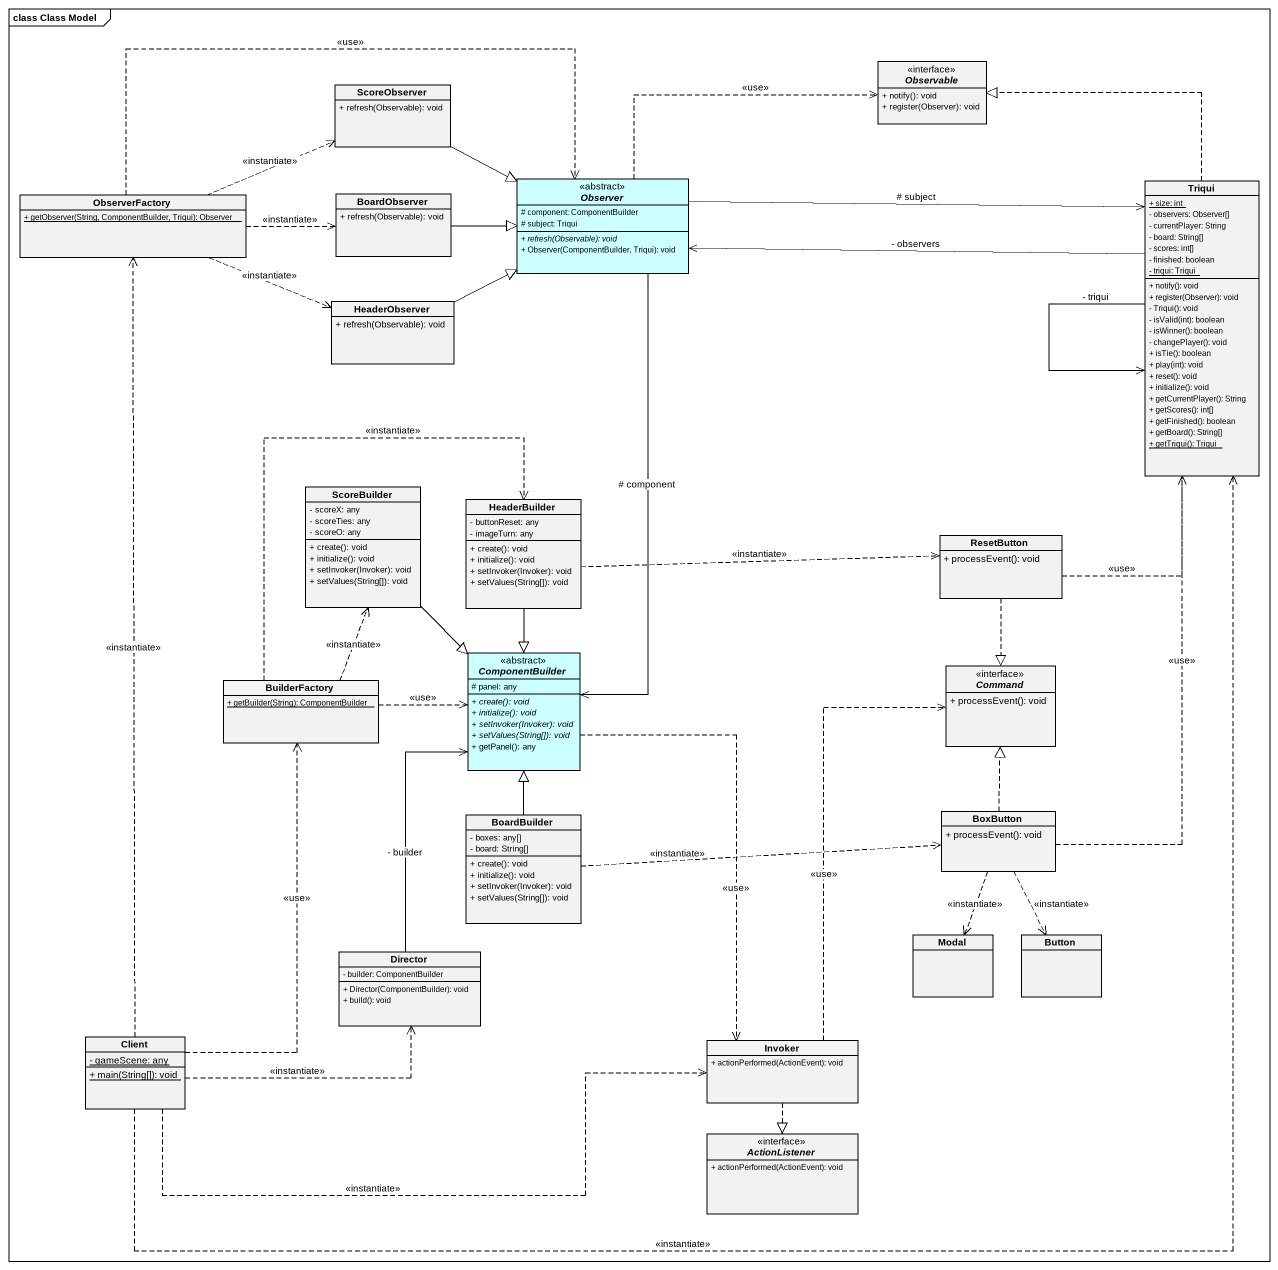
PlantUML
@startuml
mainframe class Class Model
hide circle
hide empty members
skinparam classAttributeIconSize 0
interface Observable {
  + notify(): void
  + register(Observer): void
}
class ScoreObserver {
  + refresh(Observable): void
}
abstract class Observer <<abstract>> #CCFFFF {
  # component: ComponentBuilder
  # subject: Triqui
  {abstract} + refresh(Observable): void
  + Observer(ComponentBuilder, Triqui): void
}
class Triqui {
  {static} + size: int
  - observers: Observer[]
  - currentPlayer: String
  - board: String[]
  - scores: int[]
  - finished: boolean
  {static} - triqui: Triqui
  + notify(): void
  + register(Observer): void
  - Triqui(): void
  - isValid(int): boolean
  - isWinner(): boolean
  - changePlayer(): void
  + isTie(): boolean
  + play(int): void
  + reset(): void
  + initialize(): void
  + getCurrentPlayer(): String
  + getScores(): int[]
  + getFinished(): boolean
  + getBoard(): String[]
  {static} + getTriqui(): Triqui
}
class ObserverFactory {
  {static} + getObserver(String, ComponentBuilder, Triqui): Observer
}
class BoardObserver {
  + refresh(Observable): void
}
class HeaderObserver {
  + refresh(Observable): void
}
class ScoreBuilder {
  - scoreX: any
  - scoreTies: any
  - scoreO: any
  + create(): void
  + initialize(): void
  + setInvoker(Invoker): void
  + setValues(String[]): void
}
class HeaderBuilder {
  - buttonReset: any
  - imageTurn: any
  + create(): void
  + initialize(): void
  + setInvoker(Invoker): void
  + setValues(String[]): void
}
class ResetButton {
  + processEvent(): void
}
abstract class ComponentBuilder <<abstract>> #CCFFFF {
  # panel: any
  {abstract} + create(): void
  {abstract} + initialize(): void
  {abstract} + setInvoker(Invoker): void
  {abstract} + setValues(String[]): void
  + getPanel(): any
}
interface Command {
  + processEvent(): void
}
class BuilderFactory {
  {static} + getBuilder(String): ComponentBuilder
}
class BoardBuilder {
  - boxes: any[]
  - board: String[]
  + create(): void
  + initialize(): void
  + setInvoker(Invoker): void
  + setValues(String[]): void
}
class BoxButton {
  + processEvent(): void
}
class Director {
  - builder: ComponentBuilder
  + Director(ComponentBuilder): void
  + build(): void
}
class Modal
class Button
class Client {
  {static} - gameScene: any
  {static} + main(String[]): void
}
class Invoker {
  + actionPerformed(ActionEvent): void
}
interface ActionListener {
  + actionPerformed(ActionEvent): void
}
ScoreObserver -right-|> Observer
Observer .right.> Observable : <<use>>
Observer -right-> Triqui : # subject
Observer --> ComponentBuilder : # component
Triqui .up.|> Observable
Triqui -left-> Observer : - observers
Triqui --> Triqui : - triqui
ObserverFactory .right.> ScoreObserver : <<instantiate>>
ObserverFactory .right.> Observer : <<use>>
ObserverFactory .right.> BoardObserver : <<instantiate>>
ObserverFactory .right.> HeaderObserver : <<instantiate>>
BoardObserver -right-|> Observer
HeaderObserver -right-|> Observer
ScoreBuilder --|> ComponentBuilder
HeaderBuilder .right.> ResetButton : <<instantiate>>
HeaderBuilder --|> ComponentBuilder
ResetButton .up.> Triqui : <<use>>
ResetButton ..|> Command
ComponentBuilder ..> Invoker : <<use>>
BuilderFactory .up.> ScoreBuilder : <<instantiate>>
BuilderFactory .up.> HeaderBuilder : <<instantiate>>
BuilderFactory .right.> ComponentBuilder : <<use>>
BoardBuilder -up-|> ComponentBuilder
BoardBuilder .right.> BoxButton : <<instantiate>>
BoxButton .up.> Triqui : <<use>>
BoxButton .up.|> Command
BoxButton ..> Modal : <<instantiate>>
BoxButton ..> Button : <<instantiate>>
Director -up-> ComponentBuilder : - builder
Client .up.> Triqui : <<instantiate>>
Client .up.> ObserverFactory : <<instantiate>>
Client .up.> BuilderFactory : <<use>>
Client .right.> Director : <<instantiate>>
Client .right.> Invoker : <<instantiate>>
Invoker .up.> Command : <<use>>
Invoker ..|> ActionListener
@enduml
